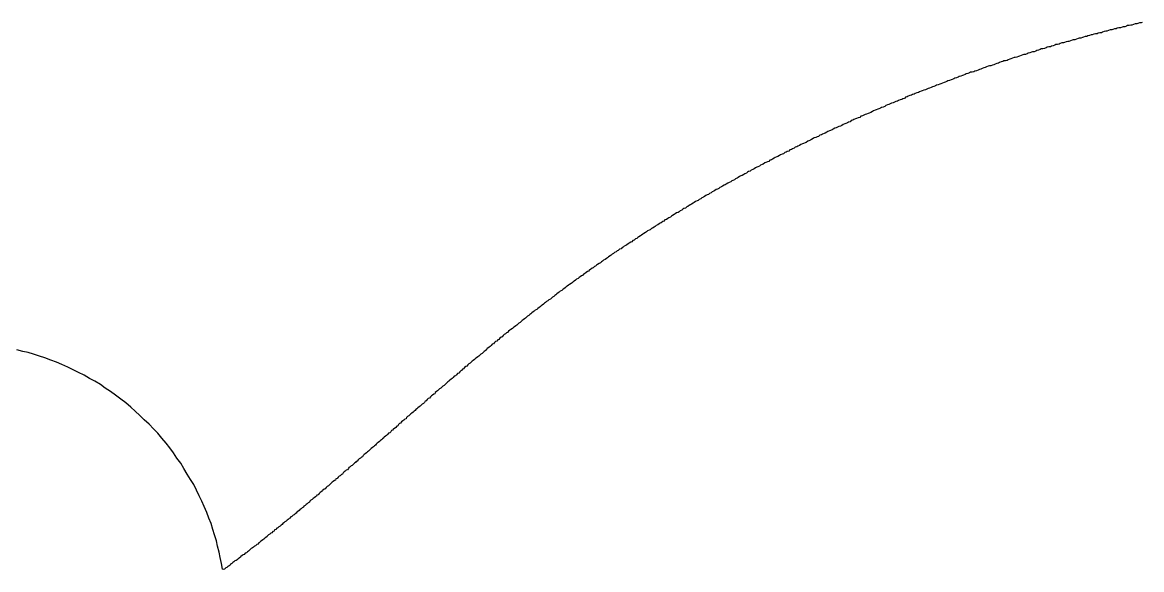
# Model space of a CAD drawing. Header units: millimetres. Extents: x 289 to 9778, y -894 to 6380.
# Drawn here: x 7108.11 to 7128.73, y 850.23 to 860.31 of the extents above; entities that cross this region are included whole.
import ezdxf

# ---------------------------------------------------------------- set-up
doc = ezdxf.new("R2010")
doc.units = ezdxf.units.MM
doc.layers.add('DRAW', color=7, linetype='Continuous')

msp = doc.modelspace()

# ---------------------------------------------------------------- linework, layer by layer
at = {"layer": 'DRAW'}
msp.add_polyline3d([(7128.74, 860.308, 0), (7128.72, 860.298, 0), (7128.69, 860.298, 0), (7128.66, 860.288, 0), (7128.64, 860.278, 0), (7128.61, 860.278, 0), (7128.58, 860.268, 0), (7128.55, 860.258, 0), (7128.53, 860.258, 0), (7128.5, 860.248, 0), (7128.47, 860.248, 0), (7128.45, 860.238, 0), (7128.42, 860.228, 0), (7128.39, 860.228, 0), (7128.37, 860.218, 0), (7128.34, 860.208, 0), (7128.31, 860.208, 0), (7128.28, 860.198, 0), (7128.26, 860.188, 0), (7128.23, 860.188, 0), (7128.2, 860.178, 0), (7128.18, 860.168, 0), (7128.15, 860.168, 0), (7128.12, 860.158, 0), (7128.09, 860.148, 0), (7128.07, 860.148, 0), (7128.04, 860.138, 0), (7128.01, 860.128, 0), (7127.99, 860.118, 0), (7127.96, 860.118, 0), (7127.93, 860.108, 0), (7127.91, 860.098, 0), (7127.88, 860.098, 0), (7127.85, 860.088, 0), (7127.82, 860.078, 0), (7127.8, 860.078, 0), (7127.77, 860.068, 0), (7127.74, 860.058, 0), (7127.72, 860.048, 0), (7127.69, 860.048, 0), (7127.66, 860.038, 0), (7127.64, 860.028, 0), (7127.61, 860.018, 0), (7127.58, 860.018, 0), (7127.56, 860.008, 0), (7127.53, 859.998, 0), (7127.5, 859.988, 0), (7127.47, 859.988, 0), (7127.45, 859.978, 0), (7127.42, 859.968, 0), (7127.39, 859.958, 0), (7127.37, 859.958, 0), (7127.34, 859.948, 0), (7127.31, 859.938, 0), (7127.29, 859.928, 0), (7127.26, 859.928, 0), (7127.23, 859.918, 0), (7127.21, 859.908, 0), (7127.18, 859.898, 0), (7127.15, 859.898, 0), (7127.13, 859.888, 0), (7127.1, 859.878, 0), (7127.07, 859.868, 0), (7127.05, 859.858, 0), (7127.02, 859.858, 0), (7126.99, 859.848, 0), (7126.97, 859.838, 0), (7126.94, 859.828, 0), (7126.91, 859.818, 0), (7126.88, 859.818, 0), (7126.86, 859.808, 0), (7126.83, 859.798, 0), (7126.8, 859.788, 0), (7126.78, 859.778, 0), (7126.75, 859.768, 0), (7126.72, 859.768, 0), (7126.7, 859.758, 0), (7126.67, 859.748, 0), (7126.64, 859.738, 0), (7126.62, 859.728, 0), (7126.59, 859.718, 0), (7126.56, 859.718, 0), (7126.54, 859.708, 0), (7126.51, 859.698, 0), (7126.48, 859.688, 0), (7126.46, 859.678, 0), (7126.43, 859.668, 0), (7126.4, 859.658, 0), (7126.38, 859.658, 0), (7126.35, 859.648, 0), (7126.32, 859.638, 0), (7126.3, 859.628, 0), (7126.27, 859.618, 0), (7126.25, 859.608, 0), (7126.22, 859.598, 0), (7126.19, 859.598, 0), (7126.17, 859.588, 0), (7126.14, 859.578, 0), (7126.11, 859.568, 0), (7126.09, 859.558, 0), (7126.06, 859.548, 0), (7126.03, 859.538, 0), (7126.01, 859.528, 0), (7125.98, 859.518, 0), (7125.95, 859.508, 0), (7125.93, 859.508, 0), (7125.9, 859.498, 0), (7125.87, 859.488, 0), (7125.85, 859.478, 0), (7125.82, 859.468, 0), (7125.79, 859.458, 0), (7125.77, 859.448, 0), (7125.74, 859.438, 0), (7125.72, 859.428, 0), (7125.69, 859.418, 0), (7125.66, 859.408, 0), (7125.64, 859.398, 0), (7125.61, 859.388, 0), (7125.58, 859.388, 0), (7125.56, 859.378, 0), (7125.53, 859.368, 0), (7125.5, 859.358, 0), (7125.48, 859.348, 0), (7125.45, 859.338, 0), (7125.43, 859.328, 0), (7125.4, 859.318, 0), (7125.37, 859.308, 0), (7125.35, 859.298, 0), (7125.32, 859.288, 0), (7125.29, 859.278, 0), (7125.27, 859.268, 0), (7125.24, 859.258, 0), (7125.22, 859.248, 0), (7125.19, 859.238, 0), (7125.16, 859.228, 0), (7125.14, 859.218, 0), (7125.11, 859.208, 0), (7125.09, 859.198, 0), (7125.06, 859.188, 0), (7125.03, 859.178, 0), (7125.01, 859.168, 0), (7124.98, 859.158, 0), (7124.95, 859.148, 0), (7124.93, 859.138, 0), (7124.9, 859.128, 0), (7124.88, 859.118, 0), (7124.85, 859.108, 0), (7124.82, 859.098, 0), (7124.8, 859.088, 0), (7124.77, 859.078, 0), (7124.75, 859.068, 0), (7124.72, 859.058, 0), (7124.69, 859.048, 0), (7124.67, 859.038, 0), (7124.64, 859.028, 0), (7124.62, 859.018, 0), (7124.59, 859.008, 0), (7124.56, 858.998, 0), (7124.54, 858.988, 0), (7124.51, 858.978, 0), (7124.49, 858.968, 0), (7124.46, 858.958, 0), (7124.43, 858.948, 0), (7124.41, 858.938, 0), (7124.38, 858.928, 0), (7124.36, 858.908, 0), (7124.33, 858.898, 0), (7124.31, 858.888, 0), (7124.28, 858.878, 0), (7124.25, 858.868, 0), (7124.23, 858.858, 0), (7124.2, 858.848, 0), (7124.18, 858.838, 0), (7124.15, 858.828, 0), (7124.12, 858.818, 0), (7124.1, 858.808, 0), (7124.07, 858.798, 0), (7124.05, 858.788, 0), (7124.02, 858.778, 0), (7124, 858.758, 0), (7123.97, 858.748, 0), (7123.94, 858.738, 0), (7123.92, 858.728, 0), (7123.89, 858.718, 0), (7123.87, 858.708, 0), (7123.84, 858.698, 0), (7123.82, 858.688, 0), (7123.79, 858.678, 0), (7123.77, 858.668, 0), (7123.74, 858.648, 0), (7123.71, 858.638, 0), (7123.69, 858.628, 0), (7123.66, 858.618, 0), (7123.64, 858.608, 0), (7123.61, 858.598, 0), (7123.59, 858.588, 0), (7123.56, 858.578, 0), (7123.54, 858.558, 0), (7123.51, 858.548, 0), (7123.48, 858.538, 0), (7123.46, 858.528, 0), (7123.43, 858.518, 0), (7123.41, 858.508, 0), (7123.38, 858.498, 0), (7123.36, 858.478, 0), (7123.33, 858.468, 0), (7123.31, 858.458, 0), (7123.28, 858.448, 0), (7123.26, 858.438, 0), (7123.23, 858.428, 0), (7123.21, 858.408, 0), (7123.18, 858.398, 0), (7123.15, 858.388, 0), (7123.13, 858.378, 0), (7123.1, 858.368, 0), (7123.08, 858.358, 0), (7123.05, 858.338, 0), (7123.03, 858.328, 0), (7123, 858.318, 0), (7122.98, 858.308, 0), (7122.95, 858.298, 0), (7122.93, 858.288, 0), (7122.9, 858.268, 0), (7122.88, 858.258, 0), (7122.85, 858.248, 0), (7122.83, 858.238, 0), (7122.8, 858.228, 0), (7122.78, 858.208, 0), (7122.75, 858.198, 0), (7122.73, 858.188, 0), (7122.7, 858.178, 0), (7122.68, 858.168, 0), (7122.65, 858.148, 0), (7122.63, 858.138, 0), (7122.6, 858.128, 0), (7122.58, 858.118, 0), (7122.55, 858.098, 0), (7122.53, 858.088, 0), (7122.5, 858.078, 0), (7122.48, 858.068, 0), (7122.45, 858.058, 0), (7122.43, 858.038, 0), (7122.4, 858.028, 0), (7122.38, 858.018, 0), (7122.35, 858.008, 0), (7122.33, 857.988, 0), (7122.3, 857.978, 0), (7122.28, 857.968, 0), (7122.25, 857.958, 0), (7122.23, 857.938, 0), (7122.2, 857.928, 0), (7122.18, 857.918, 0), (7122.16, 857.908, 0), (7122.13, 857.888, 0), (7122.11, 857.878, 0), (7122.08, 857.868, 0), (7122.06, 857.858, 0), (7122.03, 857.838, 0), (7122.01, 857.828, 0), (7121.98, 857.818, 0), (7121.96, 857.808, 0), (7121.93, 857.788, 0), (7121.91, 857.778, 0), (7121.88, 857.768, 0), (7121.86, 857.748, 0), (7121.84, 857.738, 0), (7121.81, 857.728, 0), (7121.79, 857.718, 0), (7121.76, 857.698, 0), (7121.74, 857.688, 0), (7121.71, 857.678, 0), (7121.69, 857.658, 0), (7121.66, 857.648, 0), (7121.64, 857.638, 0), (7121.62, 857.628, 0), (7121.59, 857.608, 0), (7121.57, 857.598, 0), (7121.54, 857.588, 0), (7121.52, 857.568, 0), (7121.49, 857.558, 0), (7121.47, 857.548, 0), (7121.45, 857.528, 0), (7121.42, 857.518, 0), (7121.4, 857.508, 0), (7121.37, 857.488, 0), (7121.35, 857.478, 0), (7121.32, 857.468, 0), (7121.3, 857.448, 0), (7121.28, 857.438, 0), (7121.25, 857.428, 0), (7121.23, 857.408, 0), (7121.2, 857.398, 0), (7121.18, 857.388, 0), (7121.16, 857.368, 0), (7121.13, 857.358, 0), (7121.11, 857.348, 0), (7121.08, 857.328, 0), (7121.06, 857.318, 0), (7121.04, 857.308, 0), (7121.01, 857.288, 0), (7120.99, 857.278, 0), (7120.96, 857.268, 0), (7120.94, 857.248, 0), (7120.92, 857.238, 0), (7120.89, 857.228, 0), (7120.87, 857.208, 0), (7120.85, 857.198, 0), (7120.82, 857.188, 0), (7120.8, 857.168, 0), (7120.77, 857.158, 0), (7120.75, 857.138, 0), (7120.73, 857.128, 0), (7120.7, 857.118, 0), (7120.68, 857.098, 0), (7120.66, 857.088, 0), (7120.63, 857.078, 0), (7120.61, 857.058, 0), (7120.58, 857.048, 0), (7120.56, 857.028, 0), (7120.54, 857.018, 0), (7120.51, 857.008, 0), (7120.49, 856.988, 0), (7120.47, 856.978, 0), (7120.44, 856.958, 0), (7120.42, 856.948, 0), (7120.4, 856.938, 0), (7120.37, 856.918, 0), (7120.35, 856.908, 0), (7120.33, 856.888, 0), (7120.3, 856.878, 0), (7120.28, 856.868, 0), (7120.26, 856.848, 0), (7120.23, 856.838, 0), (7120.21, 856.818, 0), (7120.19, 856.808, 0), (7120.16, 856.798, 0), (7120.14, 856.778, 0), (7120.12, 856.768, 0), (7120.09, 856.748, 0), (7120.07, 856.738, 0), (7120.05, 856.718, 0), (7120.02, 856.708, 0), (7120, 856.698, 0), (7119.98, 856.678, 0), (7119.95, 856.668, 0), (7119.93, 856.648, 0), (7119.91, 856.638, 0), (7119.88, 856.618, 0), (7119.86, 856.608, 0), (7119.84, 856.598, 0), (7119.82, 856.578, 0), (7119.79, 856.568, 0), (7119.77, 856.548, 0), (7119.75, 856.538, 0), (7119.72, 856.518, 0), (7119.7, 856.508, 0), (7119.68, 856.488, 0), (7119.66, 856.478, 0), (7119.63, 856.468, 0), (7119.61, 856.448, 0), (7119.59, 856.438, 0), (7119.56, 856.418, 0), (7119.54, 856.408, 0), (7119.52, 856.388, 0), (7119.5, 856.378, 0), (7119.47, 856.358, 0), (7119.45, 856.348, 0), (7119.43, 856.328, 0), (7119.41, 856.318, 0), (7119.38, 856.298, 0), (7119.36, 856.288, 0), (7119.34, 856.268, 0), (7119.32, 856.258, 0), (7119.29, 856.238, 0), (7119.27, 856.228, 0), (7119.25, 856.208, 0), (7119.23, 856.198, 0), (7119.2, 856.188, 0), (7119.18, 856.168, 0), (7119.16, 856.158, 0), (7119.14, 856.138, 0), (7119.11, 856.128, 0), (7119.09, 856.108, 0), (7119.07, 856.098, 0), (7119.05, 856.078, 0), (7119.02, 856.068, 0), (7119, 856.048, 0), (7118.98, 856.038, 0), (7118.96, 856.018, 0), (7118.94, 856.008, 0), (7118.91, 855.988, 0), (7118.89, 855.968, 0), (7118.87, 855.958, 0), (7118.85, 855.938, 0), (7118.82, 855.928, 0), (7118.8, 855.908, 0), (7118.78, 855.898, 0), (7118.76, 855.878, 0), (7118.74, 855.868, 0), (7118.71, 855.848, 0), (7118.69, 855.838, 0), (7118.67, 855.818, 0), (7118.65, 855.808, 0), (7118.63, 855.788, 0), (7118.61, 855.778, 0), (7118.58, 855.758, 0), (7118.56, 855.748, 0), (7118.54, 855.728, 0), (7118.52, 855.718, 0), (7118.5, 855.698, 0), (7118.47, 855.678, 0), (7118.45, 855.668, 0), (7118.43, 855.648, 0), (7118.41, 855.638, 0), (7118.39, 855.618, 0), (7118.37, 855.608, 0), (7118.35, 855.588, 0), (7118.32, 855.578, 0), (7118.3, 855.558, 0), (7118.28, 855.538, 0), (7118.26, 855.528, 0), (7118.24, 855.508, 0), (7118.22, 855.498, 0), (7118.19, 855.478, 0), (7118.17, 855.468, 0), (7118.15, 855.448, 0), (7118.13, 855.438, 0), (7118.11, 855.418, 0), (7118.09, 855.398, 0), (7118.07, 855.388, 0), (7118.05, 855.368, 0), (7118.02, 855.358, 0), (7118, 855.338, 0), (7117.98, 855.328, 0), (7117.96, 855.308, 0), (7117.94, 855.288, 0), (7117.92, 855.278, 0), (7117.9, 855.258, 0), (7117.88, 855.248, 0), (7117.86, 855.228, 0), (7117.84, 855.208, 0), (7117.81, 855.198, 0), (7117.79, 855.178, 0), (7117.77, 855.168, 0), (7117.75, 855.148, 0), (7117.73, 855.138, 0), (7117.71, 855.118, 0), (7117.69, 855.098, 0), (7117.67, 855.088, 0), (7117.65, 855.068, 0), (7117.63, 855.058, 0), (7117.61, 855.038, 0), (7117.59, 855.018, 0), (7117.56, 855.008, 0), (7117.54, 854.988, 0), (7117.52, 854.978, 0), (7117.5, 854.958, 0), (7117.48, 854.938, 0), (7117.46, 854.928, 0), (7117.44, 854.908, 0), (7117.42, 854.898, 0), (7117.4, 854.878, 0), (7117.38, 854.858, 0), (7117.36, 854.848, 0), (7117.34, 854.828, 0), (7117.32, 854.818, 0), (7117.3, 854.798, 0), (7117.28, 854.778, 0), (7117.26, 854.768, 0), (7117.24, 854.748, 0), (7117.22, 854.728, 0), (7117.2, 854.718, 0), (7117.18, 854.698, 0), (7117.16, 854.688, 0), (7117.14, 854.668, 0), (7117.11, 854.648, 0), (7117.09, 854.638, 0), (7117.07, 854.618, 0), (7117.05, 854.598, 0), (7117.03, 854.588, 0), (7117.01, 854.568, 0), (7116.99, 854.558, 0), (7116.97, 854.538, 0), (7116.95, 854.518, 0), (7116.93, 854.508, 0), (7116.91, 854.488, 0), (7116.89, 854.468, 0), (7116.87, 854.458, 0), (7116.85, 854.438, 0), (7116.83, 854.428, 0), (7116.81, 854.408, 0), (7116.79, 854.388, 0), (7116.77, 854.378, 0), (7116.75, 854.358, 0), (7116.73, 854.338, 0), (7116.71, 854.328, 0), (7116.69, 854.308, 0), (7116.67, 854.298, 0), (7116.66, 854.278, 0), (7116.64, 854.258, 0), (7116.62, 854.248, 0), (7116.6, 854.228, 0), (7116.58, 854.208, 0), (7116.56, 854.198, 0), (7116.54, 854.178, 0), (7116.52, 854.158, 0), (7116.5, 854.148, 0), (7116.48, 854.128, 0), (7116.46, 854.118, 0), (7116.44, 854.098, 0), (7116.42, 854.078, 0), (7116.4, 854.068, 0), (7116.38, 854.048, 0), (7116.36, 854.028, 0), (7116.34, 854.018, 0), (7116.32, 853.998, 0), (7116.3, 853.978, 0), (7116.28, 853.968, 0), (7116.26, 853.948, 0), (7116.24, 853.928, 0), (7116.22, 853.918, 0), (7116.2, 853.898, 0), (7116.19, 853.888, 0), (7116.17, 853.868, 0), (7116.15, 853.848, 0), (7116.13, 853.838, 0), (7116.11, 853.818, 0), (7116.09, 853.798, 0), (7116.07, 853.788, 0), (7116.05, 853.768, 0), (7116.03, 853.748, 0), (7116.01, 853.738, 0), (7115.99, 853.718, 0), (7115.97, 853.698, 0), (7115.95, 853.688, 0), (7115.93, 853.668, 0), (7115.92, 853.658, 0), (7115.9, 853.638, 0), (7115.88, 853.618, 0), (7115.86, 853.608, 0), (7115.84, 853.588, 0), (7115.82, 853.568, 0), (7115.8, 853.558, 0), (7115.78, 853.538, 0), (7115.76, 853.518, 0), (7115.74, 853.508, 0), (7115.72, 853.488, 0), (7115.71, 853.468, 0), (7115.69, 853.458, 0), (7115.67, 853.438, 0), (7115.65, 853.428, 0), (7115.63, 853.408, 0), (7115.61, 853.388, 0), (7115.59, 853.378, 0), (7115.57, 853.358, 0), (7115.55, 853.338, 0), (7115.53, 853.328, 0), (7115.52, 853.308, 0), (7115.5, 853.288, 0), (7115.48, 853.278, 0), (7115.46, 853.258, 0), (7115.44, 853.238, 0), (7115.42, 853.228, 0), (7115.4, 853.208, 0), (7115.38, 853.188, 0), (7115.36, 853.178, 0), (7115.35, 853.158, 0), (7115.33, 853.148, 0), (7115.31, 853.128, 0), (7115.29, 853.108, 0), (7115.27, 853.098, 0), (7115.25, 853.078, 0), (7115.23, 853.058, 0), (7115.21, 853.048, 0), (7115.19, 853.028, 0), (7115.18, 853.008, 0), (7115.16, 852.998, 0), (7115.14, 852.978, 0), (7115.12, 852.968, 0), (7115.1, 852.948, 0), (7115.08, 852.928, 0), (7115.06, 852.918, 0), (7115.04, 852.898, 0), (7115.03, 852.878, 0), (7115.01, 852.868, 0), (7114.99, 852.848, 0), (7114.97, 852.828, 0), (7114.95, 852.818, 0), (7114.93, 852.798, 0), (7114.91, 852.788, 0), (7114.9, 852.768, 0), (7114.88, 852.748, 0), (7114.86, 852.738, 0), (7114.84, 852.718, 0), (7114.82, 852.698, 0), (7114.8, 852.688, 0), (7114.78, 852.668, 0), (7114.77, 852.658, 0), (7114.75, 852.638, 0), (7114.73, 852.618, 0), (7114.71, 852.608, 0), (7114.69, 852.588, 0), (7114.67, 852.568, 0), (7114.65, 852.558, 0), (7114.63, 852.538, 0), (7114.62, 852.518, 0), (7114.6, 852.508, 0), (7114.58, 852.488, 0), (7114.56, 852.478, 0), (7114.54, 852.458, 0), (7114.52, 852.438, 0), (7114.51, 852.428, 0), (7114.49, 852.408, 0), (7114.47, 852.398, 0), (7114.45, 852.378, 0), (7114.43, 852.358, 0), (7114.41, 852.348, 0), (7114.39, 852.328, 0), (7114.38, 852.308, 0), (7114.36, 852.298, 0), (7114.34, 852.278, 0), (7114.32, 852.268, 0), (7114.3, 852.248, 0), (7114.28, 852.228, 0), (7114.26, 852.218, 0), (7114.25, 852.198, 0), (7114.23, 852.188, 0), (7114.21, 852.168, 0), (7114.19, 852.148, 0), (7114.17, 852.138, 0), (7114.15, 852.118, 0), (7114.13, 852.108, 0), (7114.12, 852.088, 0), (7114.1, 852.068, 0), (7114.08, 852.058, 0), (7114.06, 852.038, 0), (7114.04, 852.028, 0), (7114.02, 852.008, 0), (7114.01, 851.988, 0), (7113.99, 851.978, 0), (7113.97, 851.958, 0), (7113.95, 851.948, 0), (7113.93, 851.928, 0), (7113.91, 851.908, 0), (7113.89, 851.898, 0), (7113.88, 851.878, 0), (7113.86, 851.868, 0), (7113.84, 851.848, 0), (7113.82, 851.838, 0), (7113.8, 851.818, 0), (7113.78, 851.798, 0), (7113.77, 851.788, 0), (7113.75, 851.768, 0), (7113.73, 851.758, 0), (7113.71, 851.738, 0), (7113.69, 851.718, 0), (7113.67, 851.708, 0), (7113.65, 851.688, 0), (7113.64, 851.678, 0), (7113.62, 851.658, 0), (7113.6, 851.648, 0), (7113.58, 851.628, 0), (7113.56, 851.608, 0), (7113.54, 851.598, 0), (7113.53, 851.578, 0), (7113.51, 851.568, 0), (7113.49, 851.548, 0), (7113.47, 851.538, 0), (7113.45, 851.518, 0), (7113.43, 851.508, 0), (7113.41, 851.488, 0), (7113.4, 851.468, 0), (7113.38, 851.458, 0), (7113.36, 851.438, 0), (7113.34, 851.428, 0), (7113.32, 851.408, 0), (7113.3, 851.398, 0), (7113.29, 851.378, 0), (7113.27, 851.368, 0), (7113.25, 851.348, 0), (7113.23, 851.338, 0), (7113.21, 851.318, 0), (7113.19, 851.298, 0), (7113.17, 851.288, 0), (7113.16, 851.268, 0), (7113.14, 851.258, 0), (7113.12, 851.238, 0), (7113.1, 851.228, 0), (7113.08, 851.208, 0), (7113.06, 851.198, 0), (7113.04, 851.178, 0), (7113.03, 851.168, 0), (7113.01, 851.148, 0), (7112.99, 851.138, 0), (7112.97, 851.118, 0), (7112.95, 851.108, 0), (7112.93, 851.088, 0), (7112.91, 851.078, 0), (7112.9, 851.058, 0), (7112.88, 851.048, 0), (7112.86, 851.028, 0), (7112.84, 851.018, 0), (7112.82, 850.998, 0), (7112.8, 850.988, 0), (7112.78, 850.968, 0), (7112.76, 850.958, 0), (7112.75, 850.938, 0), (7112.73, 850.928, 0), (7112.71, 850.908, 0), (7112.69, 850.898, 0), (7112.67, 850.878, 0), (7112.65, 850.868, 0), (7112.63, 850.848, 0), (7112.62, 850.838, 0), (7112.6, 850.818, 0), (7112.58, 850.808, 0), (7112.56, 850.788, 0), (7112.54, 850.778, 0), (7112.52, 850.758, 0), (7112.5, 850.748, 0), (7112.48, 850.728, 0), (7112.47, 850.718, 0), (7112.45, 850.698, 0), (7112.43, 850.688, 0), (7112.41, 850.668, 0), (7112.39, 850.658, 0), (7112.37, 850.638, 0), (7112.35, 850.628, 0), (7112.33, 850.618, 0), (7112.31, 850.598, 0), (7112.3, 850.588, 0), (7112.28, 850.568, 0), (7112.26, 850.558, 0), (7112.24, 850.538, 0), (7112.22, 850.528, 0), (7112.2, 850.508, 0), (7112.18, 850.498, 0), (7112.16, 850.488, 0), (7112.14, 850.468, 0), (7112.13, 850.458, 0), (7112.11, 850.438, 0), (7112.09, 850.428, 0), (7112.07, 850.408, 0), (7112.05, 850.398, 0), (7112.03, 850.388, 0), (7112.01, 850.368, 0), (7111.99, 850.358, 0), (7111.97, 850.338, 0), (7111.95, 850.328, 0), (7111.94, 850.308, 0), (7111.92, 850.298, 0), (7111.9, 850.288, 0), (7111.88, 850.268, 0), (7111.86, 850.258, 0), (7111.84, 850.238, 0), (7111.82, 850.228, 0), (7111.8, 850.238, 0), (7111.78, 850.338, 0), (7111.76, 850.448, 0), (7111.74, 850.548, 0), (7111.71, 850.658, 0), (7111.69, 850.758, 0), (7111.65, 850.868, 0), (7111.62, 850.968, 0), (7111.59, 851.078, 0), (7111.55, 851.178, 0), (7111.51, 851.278, 0), (7111.46, 851.388, 0), (7111.42, 851.488, 0), (7111.37, 851.588, 0), (7111.32, 851.688, 0), (7111.27, 851.798, 0), (7111.21, 851.888, 0), (7111.15, 851.988, 0), (7111.09, 852.088, 0), (7111.03, 852.188, 0), (7110.96, 852.278, 0), (7110.9, 852.378, 0), (7110.83, 852.468, 0), (7110.76, 852.558, 0), (7110.68, 852.648, 0), (7110.61, 852.738, 0), (7110.53, 852.818, 0), (7110.45, 852.908, 0), (7110.36, 852.988, 0), (7110.28, 853.068, 0), (7110.19, 853.148, 0), (7110.11, 853.218, 0), (7110.02, 853.298, 0), (7109.93, 853.368, 0), (7109.83, 853.438, 0), (7109.74, 853.508, 0), (7109.64, 853.568, 0), (7109.55, 853.638, 0), (7109.45, 853.698, 0), (7109.35, 853.748, 0), (7109.25, 853.808, 0), (7109.15, 853.858, 0), (7109.05, 853.908, 0), (7108.95, 853.958, 0), (7108.84, 854.008, 0), (7108.74, 854.048, 0), (7108.64, 854.088, 0), (7108.53, 854.128, 0), (7108.43, 854.158, 0), (7108.32, 854.198, 0), (7108.22, 854.228, 0), (7108.12, 854.248, 0), (7108.01, 854.278, 0)], dxfattribs=at)

doc.saveas('drawing.dxf')
